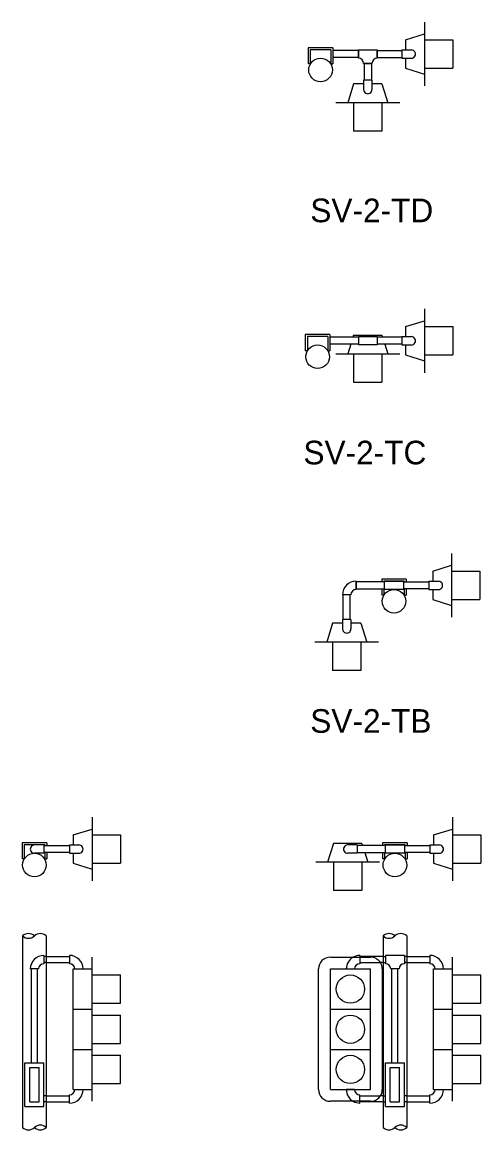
# Model space of a CAD drawing. Extents: x -816.1 to -768.4, y 449.8 to 494.3.
# Drawn here: x -794.57 to -785.05, y 471.34 to 494.32 of the extents above; entities that cross this region are included whole.
import ezdxf

# ---------------------------------------------------------------- set-up
doc = ezdxf.new("R2010")
doc.units = 0
doc.layers.add('es_NO-PLOT', color=7, linetype='Continuous')
doc.layers.add('es_SIGNAL-LIGHTING', color=7, linetype='Continuous')

msp = doc.modelspace()

# ---------------------------------------------------------------- linework, layer by layer
at = {"layer": 'es_SIGNAL-LIGHTING'}
for p, q in [((-786.222, 494.322), (-786.222, 492.999)), ((-786.614, 493.954), (-786.222, 494.077)), ((-786.614, 493.954), (-786.614, 493.746)), ((-786.222, 493.954), (-785.634, 493.954)), ((-785.634, 493.954), (-785.634, 493.366)), ((-788.125, 493.792), (-788.634, 493.792)), ((-788.634, 493.792), (-788.634, 493.456)), ((-788.166, 493.75), (-788.592, 493.75)), ((-788.592, 493.75), (-788.592, 493.456)), ((-788.166, 493.75), (-788.166, 493.456)), ((-788.125, 493.792), (-788.125, 493.456)), ((-787.595, 493.735), (-788.125, 493.735)), ((-787.595, 493.747), (-787.595, 493.575)), ((-787.595, 493.575), (-787.595, 493.747)), ((-787.595, 493.747), (-787.203, 493.747)), ((-787.203, 493.747), (-787.203, 493.575)), ((-787.203, 493.575), (-787.203, 493.747)), ((-787.203, 493.735), (-786.691, 493.735)), ((-786.691, 493.746), (-786.495, 493.746)), ((-786.691, 493.746), (-786.691, 493.575)), ((-788.592, 493.456), (-788.634, 493.456)), ((-788.166, 493.456), (-788.125, 493.456)), ((-787.595, 493.588), (-788.125, 493.588)), ((-787.485, 493.465), (-787.313, 493.465)), ((-787.313, 493.465), (-787.485, 493.465)), ((-787.472, 493.465), (-787.472, 493.12)), ((-787.325, 493.465), (-787.325, 493.12)), ((-787.203, 493.588), (-786.691, 493.588)), ((-786.691, 493.575), (-786.495, 493.575)), ((-786.614, 493.575), (-786.614, 493.366)), ((-786.614, 493.366), (-786.222, 493.244)), ((-786.222, 493.366), (-785.634, 493.366)), ((-787.694, 493.043), (-787.816, 492.651)), ((-787.486, 493.043), (-787.694, 493.043)), ((-787.486, 493.12), (-787.486, 492.924)), ((-787.314, 493.12), (-787.486, 493.12)), ((-787.314, 493.12), (-787.314, 492.924)), ((-787.106, 493.043), (-787.314, 493.043)), ((-787.106, 493.043), (-786.983, 492.651)), ((-786.738, 492.651), (-788.061, 492.651)), ((-787.694, 492.651), (-787.694, 492.063)), ((-787.106, 492.651), (-787.106, 492.063)), ((-787.106, 492.063), (-787.694, 492.063)), ((-786.222, 488.373), (-786.222, 487.049)), ((-786.614, 488.005), (-786.222, 488.128)), ((-786.614, 488.005), (-786.614, 487.797)), ((-786.222, 488.005), (-785.634, 488.005)), ((-785.634, 488.005), (-785.634, 487.417)), ((-788.186, 487.842), (-788.695, 487.842)), ((-788.695, 487.842), (-788.695, 487.506)), ((-788.227, 487.8), (-788.653, 487.8)), ((-788.653, 487.8), (-788.653, 487.506)), ((-788.227, 487.8), (-788.227, 487.506)), ((-788.186, 487.842), (-788.186, 487.506)), ((-787.595, 487.785), (-788.186, 487.785)), ((-787.693, 487.831), (-787.707, 487.785)), ((-787.693, 487.831), (-787.105, 487.831)), ((-787.595, 487.797), (-787.595, 487.625)), ((-787.595, 487.797), (-787.203, 487.797)), ((-787.203, 487.797), (-787.203, 487.625)), ((-786.691, 487.785), (-787.203, 487.785)), ((-787.105, 487.831), (-787.09, 487.785)), ((-786.691, 487.797), (-786.495, 487.797)), ((-786.691, 487.797), (-786.691, 487.625)), ((-788.653, 487.506), (-788.695, 487.506)), ((-788.227, 487.506), (-788.186, 487.506)), ((-787.595, 487.638), (-788.186, 487.638)), ((-787.753, 487.638), (-787.815, 487.439)), ((-787.203, 487.625), (-787.595, 487.625)), ((-786.691, 487.638), (-787.203, 487.638)), ((-787.044, 487.638), (-786.982, 487.439)), ((-786.691, 487.625), (-786.495, 487.625)), ((-786.614, 487.625), (-786.614, 487.417)), ((-788.061, 487.439), (-786.737, 487.439)), ((-787.693, 487.439), (-787.693, 486.851)), ((-787.105, 487.439), (-787.105, 486.851)), ((-786.614, 487.417), (-786.222, 487.295)), ((-786.222, 487.417), (-785.634, 487.417)), ((-787.693, 486.851), (-787.105, 486.851)), ((-785.661, 483.298), (-785.661, 481.975)), ((-786.053, 482.931), (-785.661, 483.053)), ((-786.053, 482.931), (-786.053, 482.722)), ((-785.661, 482.931), (-785.073, 482.931)), ((-785.073, 482.931), (-785.073, 482.343)), ((-787.64, 482.551), (-787.64, 482.722)), ((-787.64, 482.722), (-787.64, 482.551)), ((-787.052, 482.71), (-787.64, 482.71)), ((-786.601, 482.767), (-787.11, 482.767)), ((-787.11, 482.767), (-787.11, 482.71)), ((-786.643, 482.726), (-787.069, 482.726)), ((-787.069, 482.726), (-787.069, 482.71)), ((-787.052, 482.722), (-786.66, 482.722)), ((-787.052, 482.551), (-787.052, 482.722)), ((-786.66, 482.722), (-786.66, 482.551)), ((-786.66, 482.71), (-786.13, 482.71)), ((-786.643, 482.726), (-786.643, 482.71)), ((-786.601, 482.767), (-786.601, 482.71)), ((-786.13, 482.722), (-785.934, 482.722)), ((-786.13, 482.722), (-786.13, 482.551)), ((-787.75, 482.441), (-787.922, 482.441)), ((-787.909, 481.929), (-787.909, 482.441)), ((-787.762, 481.929), (-787.762, 482.441)), ((-787.64, 482.563), (-787.052, 482.563)), ((-787.11, 482.563), (-787.11, 482.432)), ((-787.069, 482.432), (-787.11, 482.432)), ((-787.069, 482.563), (-787.069, 482.432)), ((-786.66, 482.551), (-787.052, 482.551)), ((-786.13, 482.563), (-786.66, 482.563)), ((-786.643, 482.563), (-786.643, 482.432)), ((-786.643, 482.432), (-786.601, 482.432)), ((-786.601, 482.563), (-786.601, 482.432)), ((-786.13, 482.551), (-785.934, 482.551)), ((-786.053, 482.551), (-786.053, 482.343)), ((-786.053, 482.343), (-785.661, 482.22)), ((-785.661, 482.343), (-785.073, 482.343)), ((-788.13, 481.852), (-788.252, 481.46)), ((-787.922, 481.852), (-788.13, 481.852)), ((-787.922, 481.929), (-787.922, 481.733)), ((-787.75, 481.929), (-787.922, 481.929)), ((-787.75, 481.929), (-787.75, 481.733)), ((-787.542, 481.852), (-787.75, 481.852)), ((-787.542, 481.852), (-787.419, 481.46)), ((-787.174, 481.46), (-788.498, 481.46)), ((-788.13, 481.46), (-788.13, 480.872)), ((-787.542, 481.46), (-787.542, 480.872)), ((-787.542, 480.872), (-788.13, 480.872)), ((-793.119, 477.826), (-793.119, 476.503)), ((-785.643, 477.826), (-785.643, 476.503)), ((-793.511, 477.459), (-793.119, 477.581)), ((-786.035, 477.459), (-785.643, 477.581)), ((-793.511, 477.459), (-793.511, 477.25)), ((-793.119, 477.459), (-792.531, 477.459)), ((-792.531, 477.459), (-792.531, 476.87)), ((-786.035, 477.459), (-786.035, 477.25)), ((-785.643, 477.459), (-785.054, 477.459)), ((-785.054, 477.459), (-785.054, 476.87)), ((-794.059, 477.295), (-794.568, 477.295)), ((-794.568, 477.295), (-794.568, 476.96)), ((-794.101, 477.253), (-794.527, 477.253)), ((-794.527, 477.253), (-794.527, 476.96)), ((-794.118, 477.25), (-794.314, 477.25)), ((-794.118, 477.25), (-794.118, 477.079)), ((-794.118, 477.238), (-793.588, 477.238)), ((-794.101, 477.253), (-794.101, 477.238)), ((-794.059, 477.295), (-794.059, 477.238)), ((-793.588, 477.25), (-793.392, 477.25)), ((-793.588, 477.25), (-793.588, 477.079)), ((-788.112, 477.284), (-788.235, 476.892)), ((-787.524, 477.284), (-788.112, 477.284)), ((-787.621, 477.25), (-787.817, 477.25)), ((-787.621, 477.25), (-787.621, 477.079)), ((-787.034, 477.238), (-787.621, 477.238)), ((-787.524, 477.284), (-787.509, 477.238)), ((-786.583, 477.295), (-787.092, 477.295)), ((-787.092, 477.295), (-787.092, 477.238)), ((-786.625, 477.253), (-787.05, 477.253)), ((-787.05, 477.253), (-787.05, 477.238)), ((-787.034, 477.25), (-786.641, 477.25)), ((-787.034, 477.079), (-787.034, 477.25)), ((-786.641, 477.25), (-786.641, 477.079)), ((-786.641, 477.238), (-786.111, 477.238)), ((-786.625, 477.253), (-786.625, 477.238)), ((-786.583, 477.295), (-786.583, 477.238)), ((-786.111, 477.25), (-785.915, 477.25)), ((-786.111, 477.25), (-786.111, 477.079)), ((-794.527, 476.96), (-794.568, 476.96)), ((-794.118, 477.079), (-794.314, 477.079)), ((-793.588, 477.091), (-794.118, 477.091)), ((-794.101, 477.091), (-794.101, 476.96)), ((-794.101, 476.96), (-794.059, 476.96)), ((-794.059, 477.091), (-794.059, 476.96)), ((-793.588, 477.079), (-793.392, 477.079)), ((-793.511, 477.079), (-793.511, 476.87)), ((-787.156, 476.892), (-788.48, 476.892)), ((-788.112, 476.892), (-788.112, 476.304)), ((-787.621, 477.079), (-787.817, 477.079)), ((-787.621, 477.091), (-787.034, 477.091)), ((-787.524, 476.892), (-787.524, 476.304)), ((-787.463, 477.091), (-787.401, 476.892)), ((-787.092, 477.091), (-787.092, 476.96)), ((-787.05, 476.96), (-787.092, 476.96)), ((-787.05, 477.091), (-787.05, 476.96)), ((-786.641, 477.079), (-787.034, 477.079)), ((-786.111, 477.091), (-786.641, 477.091)), ((-786.625, 477.091), (-786.625, 476.96)), ((-786.625, 476.96), (-786.583, 476.96)), ((-786.583, 477.091), (-786.583, 476.96)), ((-786.111, 477.079), (-785.915, 477.079)), ((-786.035, 477.079), (-786.035, 476.87)), ((-793.511, 476.87), (-793.119, 476.748)), ((-793.119, 476.87), (-792.531, 476.87)), ((-786.035, 476.87), (-785.643, 476.748)), ((-785.643, 476.87), (-785.054, 476.87)), ((-787.524, 476.304), (-788.112, 476.304)), ((-794.559, 475.363), (-794.559, 471.389)), ((-794.069, 475.363), (-794.069, 471.389)), ((-787.083, 475.363), (-787.083, 471.389)), ((-786.592, 475.363), (-786.592, 471.389)), ((-794.118, 474.959), (-794.118, 474.787)), ((-794.069, 474.934), (-794.118, 474.934)), ((-794.069, 474.934), (-793.588, 474.934)), ((-793.588, 474.959), (-793.588, 474.787)), ((-793.119, 473.843), (-793.119, 474.922)), ((-788.176, 474.922), (-787.343, 474.922)), ((-787.563, 474.959), (-787.563, 474.922)), ((-787.083, 474.934), (-787.563, 474.934)), ((-787.563, 474.922), (-787.563, 474.787)), ((-787.083, 474.934), (-787.034, 474.934)), ((-787.034, 474.959), (-787.034, 474.787)), ((-786.641, 474.959), (-787.034, 474.959)), ((-786.641, 474.959), (-786.641, 474.787)), ((-786.592, 474.934), (-786.641, 474.934)), ((-786.592, 474.934), (-786.111, 474.934)), ((-786.111, 474.959), (-786.111, 474.787)), ((-785.643, 473.843), (-785.643, 474.922)), ((-794.228, 474.677), (-794.399, 474.677)), ((-794.375, 472.728), (-794.375, 474.677)), ((-794.252, 472.728), (-794.252, 474.677)), ((-794.069, 474.812), (-794.118, 474.812)), ((-794.069, 474.812), (-793.588, 474.812)), ((-793.511, 474.677), (-793.119, 474.677)), ((-793.511, 473.843), (-793.511, 474.677)), ((-788.421, 472.177), (-788.421, 474.677)), ((-788.176, 473.843), (-788.176, 474.677)), ((-788.176, 474.677), (-787.343, 474.677)), ((-787.858, 474.677), (-787.662, 474.677)), ((-787.845, 474.677), (-787.674, 474.677)), ((-787.563, 474.812), (-787.138, 474.812)), ((-787.343, 473.843), (-787.343, 474.677)), ((-787.083, 474.812), (-787.138, 474.812)), ((-787.098, 474.677), (-787.098, 472.177)), ((-787.083, 474.812), (-787.034, 474.812)), ((-786.752, 474.677), (-786.923, 474.677)), ((-786.899, 472.728), (-786.899, 474.677)), ((-786.776, 472.728), (-786.776, 474.677)), ((-786.592, 474.812), (-786.641, 474.812)), ((-786.592, 474.812), (-786.111, 474.812)), ((-786.035, 474.677), (-785.643, 474.677)), ((-786.035, 473.843), (-786.035, 474.677)), ((-793.119, 474.554), (-792.531, 474.554)), ((-792.531, 473.966), (-792.531, 474.554)), ((-785.643, 474.554), (-785.054, 474.554)), ((-785.054, 473.966), (-785.054, 474.554)), ((-793.119, 473.966), (-792.531, 473.966)), ((-785.643, 473.966), (-785.054, 473.966)), ((-793.511, 473.843), (-793.119, 473.843)), ((-793.511, 473.01), (-793.511, 473.843)), ((-793.511, 473.843), (-793.119, 473.843)), ((-793.119, 473.01), (-793.119, 473.843)), ((-793.119, 473.721), (-792.531, 473.721)), ((-792.531, 473.133), (-792.531, 473.721)), ((-788.176, 473.843), (-787.343, 473.843)), ((-788.176, 473.01), (-788.176, 473.843)), ((-788.176, 473.843), (-787.343, 473.843)), ((-787.343, 473.01), (-787.343, 473.843)), ((-786.035, 473.843), (-785.643, 473.843)), ((-786.035, 473.01), (-786.035, 473.843)), ((-786.035, 473.843), (-785.643, 473.843)), ((-785.643, 473.01), (-785.643, 473.843)), ((-785.643, 473.721), (-785.054, 473.721)), ((-785.054, 473.133), (-785.054, 473.721)), ((-793.511, 473.01), (-793.119, 473.01)), ((-793.511, 472.177), (-793.511, 473.01)), ((-793.511, 473.01), (-793.119, 473.01)), ((-793.119, 473.133), (-792.531, 473.133)), ((-793.119, 471.932), (-793.119, 473.01)), ((-788.176, 473.01), (-787.343, 473.01)), ((-788.176, 472.177), (-788.176, 473.01)), ((-788.176, 473.01), (-787.343, 473.01)), ((-787.343, 472.177), (-787.343, 473.01)), ((-786.035, 473.01), (-785.643, 473.01)), ((-786.035, 472.177), (-786.035, 473.01)), ((-786.035, 473.01), (-785.643, 473.01)), ((-785.643, 473.133), (-785.054, 473.133)), ((-785.643, 471.932), (-785.643, 473.01)), ((-793.119, 472.888), (-792.531, 472.888)), ((-792.531, 472.299), (-792.531, 472.888)), ((-785.643, 472.887), (-785.054, 472.887)), ((-785.054, 472.299), (-785.054, 472.887)), ((-794.51, 472.728), (-794.118, 472.728)), ((-794.51, 471.821), (-794.51, 472.728)), ((-794.412, 472.63), (-794.216, 472.63)), ((-794.412, 471.919), (-794.412, 472.63)), ((-794.216, 471.919), (-794.216, 472.63)), ((-794.118, 471.821), (-794.118, 472.728)), ((-787.034, 472.728), (-786.641, 472.728)), ((-787.034, 471.821), (-787.034, 472.728)), ((-786.935, 472.63), (-786.739, 472.63)), ((-786.935, 471.919), (-786.935, 472.63)), ((-786.739, 471.919), (-786.739, 472.63)), ((-786.641, 471.821), (-786.641, 472.728)), ((-793.119, 472.299), (-792.531, 472.299)), ((-785.643, 472.299), (-785.054, 472.299)), ((-793.587, 471.895), (-793.587, 472.066)), ((-793.511, 472.177), (-793.119, 472.177)), ((-788.176, 472.177), (-787.343, 472.177)), ((-787.674, 472.177), (-787.845, 472.177)), ((-787.563, 471.932), (-787.563, 472.066)), ((-786.111, 471.895), (-786.111, 472.066)), ((-786.035, 472.177), (-785.643, 472.177)), ((-794.412, 471.919), (-794.216, 471.919)), ((-794.069, 472.042), (-794.118, 472.042)), ((-794.069, 471.919), (-794.118, 471.919)), ((-794.069, 472.042), (-793.587, 472.042)), ((-794.069, 471.919), (-793.587, 471.919)), ((-787.343, 471.932), (-788.176, 471.932)), ((-787.563, 472.042), (-787.138, 472.042)), ((-787.563, 471.895), (-787.563, 471.932)), ((-787.083, 471.919), (-787.563, 471.919)), ((-787.083, 472.042), (-787.138, 472.042)), ((-787.083, 472.042), (-787.034, 472.042)), ((-787.083, 471.919), (-787.034, 471.919)), ((-786.935, 471.919), (-786.739, 471.919)), ((-786.592, 472.042), (-786.641, 472.042)), ((-786.592, 471.919), (-786.641, 471.919)), ((-786.592, 472.042), (-786.111, 472.042)), ((-786.592, 471.919), (-786.111, 471.919)), ((-794.51, 471.821), (-794.118, 471.821)), ((-787.034, 471.821), (-786.641, 471.821))]:
    msp.add_line(p, q, dxfattribs=at)
for centre, radius in [((-788.379, 493.33), 0.245), ((-788.44, 487.38), 0.245), ((-786.856, 482.306), 0.245), ((-794.314, 476.834), 0.245), ((-786.837, 476.834), 0.245), ((-787.76, 474.26), 0.294), ((-787.76, 473.427), 0.294), ((-787.76, 472.593), 0.294)]:
    msp.add_circle(centre, radius, dxfattribs=at)
for centre, radius, start, end in [((-786.495, 493.66), 0.0858, 269.6941, 90.2678), ((-787.595, 493.465), 0.11, 360, 90), ((-787.203, 493.465), 0.11, 90, 180), ((-787.4, 492.923), 0.0858, 179.6941, 0.2678), ((-786.495, 487.711), 0.0858, 269.6941, 90.2678), ((-787.64, 482.441), 0.282, 90, 180), ((-785.933, 482.637), 0.0858, 269.6941, 90.2678), ((-787.64, 482.441), 0.11, 90, 180), ((-787.836, 481.732), 0.0858, 179.6941, 0.2678), ((-794.314, 477.164), 0.0858, 89.7322, 270.3059), ((-793.391, 477.164), 0.0858, 269.6941, 90.2678), ((-787.818, 477.164), 0.0858, 89.7322, 270.3059), ((-785.915, 477.164), 0.0858, 269.6941, 90.2678), ((-794.436, 475.235), 0.177, 46.2386, 133.7614), ((-794.436, 475.491), 0.177, 226.2386, 313.7614), ((-794.191, 475.235), 0.177, 46.2386, 133.7614), ((-786.96, 475.235), 0.177, 46.2386, 133.7614), ((-786.96, 475.491), 0.177, 226.2386, 313.7614), ((-786.715, 475.235), 0.177, 46.2386, 133.7614), ((-794.118, 474.677), 0.282, 90, 180), ((-793.587, 474.677), 0.282, 0, 90.0836), ((-788.176, 474.677), 0.245, 90, 180), ((-787.564, 474.677), 0.282, 119.592, 180), ((-787.564, 474.677), 0.282, 89.9164, 119.592), ((-787.343, 474.677), 0.245, 33.367, 90), ((-786.111, 474.677), 0.282, 0, 90.0836), ((-794.118, 474.677), 0.11, 90, 180), ((-793.587, 474.677), 0.11, 0, 90), ((-787.564, 474.677), 0.11, 90, 180), ((-787.343, 474.677), 0.245, 0, 33.367), ((-787.034, 474.677), 0.11, 0, 90), ((-786.641, 474.677), 0.11, 90, 180), ((-786.111, 474.677), 0.11, 0, 90), ((-793.587, 472.177), 0.11, 270, 360), ((-793.587, 472.177), 0.282, 270, 360), ((-788.176, 472.177), 0.245, 180, 270), ((-787.564, 472.177), 0.282, 180, 240.408), ((-787.564, 472.177), 0.11, 180, 270), ((-787.343, 472.177), 0.245, 270, 0), ((-786.111, 472.177), 0.11, 270, 360), ((-786.111, 472.177), 0.282, 270, 360), ((-787.564, 472.177), 0.282, 240.408, 270.0836), ((-794.436, 471.517), 0.177, 226.2386, 313.7614), ((-794.191, 471.261), 0.177, 46.2386, 133.7614), ((-794.191, 471.517), 0.177, 226.2386, 313.7614), ((-786.96, 471.517), 0.177, 226.2386, 313.7614), ((-786.715, 471.261), 0.177, 46.2386, 133.7614), ((-786.715, 471.517), 0.177, 226.2386, 313.7614)]:
    msp.add_arc(centre, radius, start, end, dxfattribs=at)

# ---------------------------------------------------------------- texts
at = {"layer": 'es_NO-PLOT'}
for s, p in [('SV-2-TD', (-788.591, 490.171)), ('SV-2-TC', (-788.734, 485.147)), ('SV-2-TB', (-788.592, 479.578))]:
    msp.add_text(s, height=0.4902, dxfattribs=at).set_placement(p)

doc.saveas('drawing.dxf')
